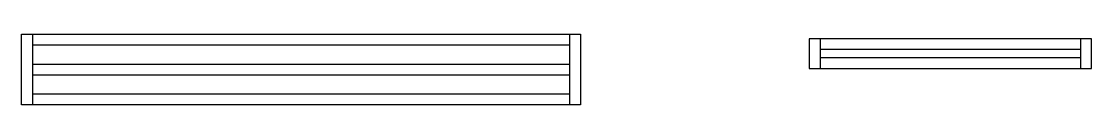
# Model space of a CAD drawing. Header units: metres. Extents: x 2147 to 2829, y 15591 to 15636.
import ezdxf

# ---------------------------------------------------------------- set-up
doc = ezdxf.new("R2010")
doc.units = ezdxf.units.M
doc.layers.add('Painéis', color=7, linetype='Continuous')
doc.layers.add('SARR_2.2x7', color=7, linetype='Continuous')

msp = doc.modelspace()

# ---------------------------------------------------------------- linework, layer by layer
at = {"layer": 'Painéis', "color": 7, "lineweight": 25}
for points in [[(2390.89, 15590.58), (2146.89, 15590.58), (2146.89, 15635.58), (2390.89, 15635.58)], [(2390.89, 15635.58), (2503.39, 15635.58), (2503.39, 15590.58), (2390.89, 15590.58)], [(2649.24, 15632.75), (2649.24, 15613.75), (2829.24, 15613.75), (2829.24, 15632.75), (2649.24, 15632.75)]]:
    msp.add_lwpolyline(points, dxfattribs=at)
at = {"layer": 'SARR_2.2x7', "color": 7, "lineweight": 25}
for p, q in [((2153.89, 15635.58), (2153.89, 15590.58)), ((2496.39, 15635.58), (2496.39, 15590.58)), ((2656.24, 15632.75), (2656.24, 15613.75)), ((2822.24, 15632.75), (2822.24, 15613.75)), ((2390.89, 15628.58), (2153.89, 15628.58)), ((2496.39, 15628.58), (2390.89, 15628.58)), ((2822.24, 15625.75), (2656.24, 15625.75)), ((2656.24, 15620.75), (2822.24, 15620.75)), ((2153.89, 15616.58), (2390.89, 15616.58)), ((2390.89, 15616.58), (2496.39, 15616.58)), ((2153.89, 15609.58), (2390.89, 15609.58)), ((2390.89, 15609.58), (2496.39, 15609.58)), ((2153.89, 15597.58), (2390.89, 15597.58)), ((2390.89, 15597.58), (2496.39, 15597.58))]:
    msp.add_line(p, q, dxfattribs=at)

doc.saveas('drawing.dxf')
